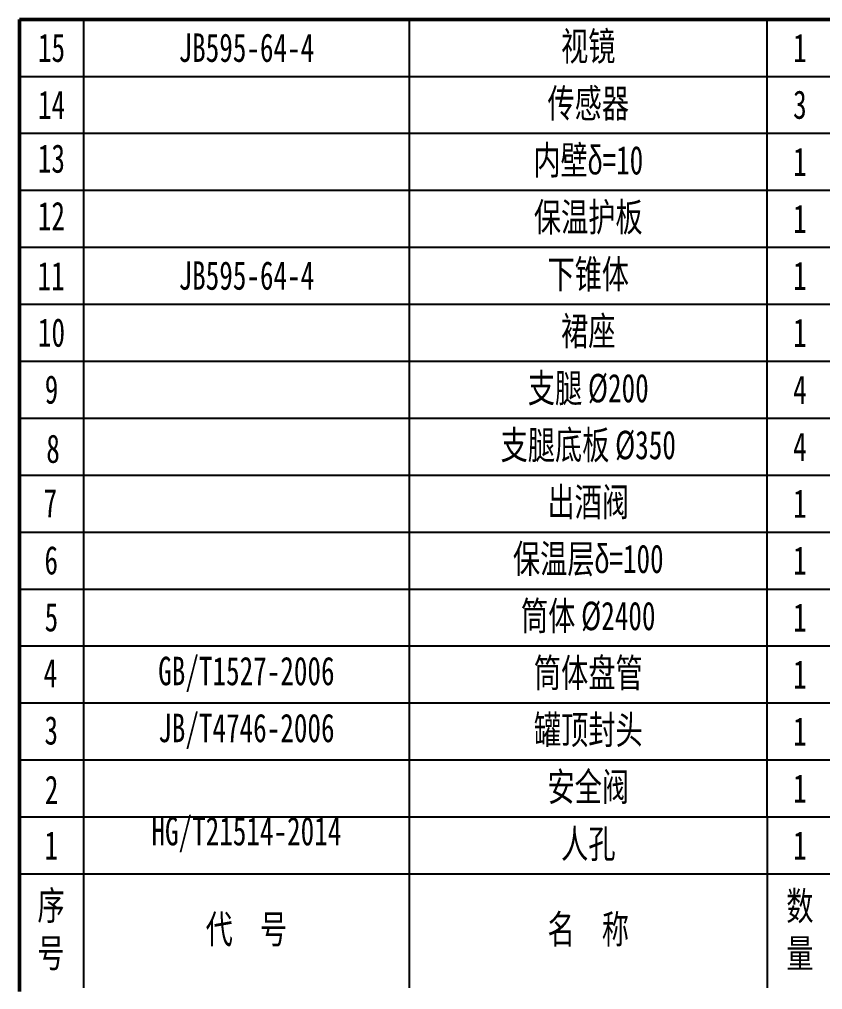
# Model space of a CAD drawing. Header units: millimetres. Extents: x 12088 to 13969, y -4291 to -3102.
# Drawn here: x 12728.8 to 12827.4, y -4215.1 to -4095.9 of the extents above; entities that cross this region are included whole.
import ezdxf

# ---------------------------------------------------------------- set-up
doc = ezdxf.new("R2010")
doc.units = ezdxf.units.MM
doc.layers.add('0.6粗实线', color=7, linetype='Continuous', lineweight=60)
doc.layers.add('粗实线', color=7, linetype='Continuous', lineweight=50)
doc.layers.add('细实线', color=7, linetype='Continuous')
doc.styles.add('仿宋', font='simfang.ttf', dxfattribs={"width": 0.7, "height": 3.5})

msp = doc.modelspace()

# ---------------------------------------------------------------- linework, layer by layer
at = {"layer": '粗实线'}
for q in [(12728.758, -4215.369), (12908.642, -4095.911)]:
    msp.add_line((12728.758, -4095.911), q, dxfattribs=at)
at = {"layer": '细实线'}
for p, q in [((12728.758, -4095.911), (12908.642, -4095.911)), ((12728.758, -4095.911), (12908.642, -4095.911)), ((12728.758, -4095.911), (12908.642, -4095.911)), ((12728.758, -4095.911), (12908.642, -4095.911)), ((12728.758, -4095.911), (12908.642, -4095.911)), ((12728.758, -4095.911), (12908.642, -4095.911)), ((12728.758, -4095.911), (12908.642, -4095.911)), ((12728.758, -4095.911), (12908.642, -4095.911)), ((12728.758, -4095.911), (12908.642, -4095.911)), ((12728.758, -4095.911), (12908.642, -4095.911)), ((12728.758, -4095.911), (12908.642, -4095.911)), ((12728.758, -4095.911), (12908.642, -4095.911)), ((12736.642, -4095.911), (12736.642, -4214.911)), ((12776.642, -4095.911), (12776.642, -4214.911)), ((12820.642, -4193.911), (12820.642, -4095.911)), ((12820.642, -4193.911), (12820.642, -4095.911)), ((12820.642, -4193.911), (12820.642, -4095.911)), ((12820.642, -4193.911), (12820.642, -4095.911)), ((12820.642, -4193.911), (12820.642, -4095.911)), ((12820.642, -4193.911), (12820.642, -4095.911)), ((12820.642, -4193.911), (12820.642, -4095.911)), ((12820.642, -4193.911), (12820.642, -4095.911)), ((12820.642, -4193.911), (12820.642, -4095.911)), ((12820.642, -4193.911), (12820.642, -4095.911)), ((12820.642, -4193.911), (12820.642, -4095.911)), ((12820.642, -4193.911), (12820.642, -4095.911)), ((12820.642, -4193.911), (12820.642, -4095.911)), ((12728.758, -4102.911), (12908.642, -4102.911)), ((12728.758, -4102.911), (12908.642, -4102.911)), ((12728.758, -4102.911), (12908.642, -4102.911)), ((12728.758, -4102.911), (12908.642, -4102.911)), ((12728.758, -4102.911), (12908.642, -4102.911)), ((12728.758, -4102.911), (12908.642, -4102.911)), ((12728.758, -4102.911), (12908.642, -4102.911)), ((12728.758, -4102.911), (12908.642, -4102.911)), ((12728.758, -4102.911), (12908.642, -4102.911)), ((12728.758, -4102.911), (12908.642, -4102.911)), ((12728.758, -4102.911), (12908.642, -4102.911)), ((12728.758, -4102.911), (12908.642, -4102.911)), ((12728.758, -4102.911), (12908.642, -4102.911)), ((12728.758, -4109.911), (12908.642, -4109.911)), ((12728.758, -4109.911), (12908.642, -4109.911)), ((12728.758, -4109.911), (12908.642, -4109.911)), ((12728.758, -4109.911), (12908.642, -4109.911)), ((12728.758, -4109.911), (12908.642, -4109.911)), ((12728.758, -4109.911), (12908.642, -4109.911)), ((12728.758, -4109.911), (12908.642, -4109.911)), ((12728.758, -4109.911), (12908.642, -4109.911)), ((12728.758, -4109.911), (12908.642, -4109.911)), ((12728.758, -4109.911), (12908.642, -4109.911)), ((12728.758, -4109.911), (12908.642, -4109.911)), ((12728.758, -4109.911), (12908.642, -4109.911)), ((12728.758, -4109.911), (12908.642, -4109.911)), ((12728.758, -4116.911), (12908.642, -4116.911)), ((12728.758, -4116.911), (12908.642, -4116.911)), ((12728.758, -4116.911), (12908.642, -4116.911)), ((12728.758, -4116.911), (12908.642, -4116.911)), ((12728.758, -4116.911), (12908.642, -4116.911)), ((12728.758, -4116.911), (12908.642, -4116.911)), ((12728.758, -4116.911), (12908.642, -4116.911)), ((12728.758, -4116.911), (12908.642, -4116.911)), ((12728.758, -4116.911), (12908.642, -4116.911)), ((12728.758, -4116.911), (12908.642, -4116.911)), ((12728.758, -4116.911), (12908.642, -4116.911)), ((12728.758, -4116.911), (12908.642, -4116.911)), ((12728.758, -4116.911), (12908.642, -4116.911)), ((12728.758, -4116.911), (12736.642, -4116.911)), ((12728.758, -4116.911), (12736.642, -4116.911)), ((12728.758, -4116.911), (12736.642, -4116.911)), ((12728.758, -4116.911), (12736.642, -4116.911)), ((12728.758, -4116.911), (12736.642, -4116.911)), ((12728.758, -4116.911), (12736.642, -4116.911)), ((12728.758, -4116.911), (12736.642, -4116.911)), ((12728.758, -4116.911), (12736.642, -4116.911)), ((12728.758, -4116.911), (12736.642, -4116.911)), ((12728.758, -4116.911), (12736.642, -4116.911)), ((12728.758, -4116.911), (12736.642, -4116.911)), ((12728.758, -4116.911), (12736.642, -4116.911)), ((12728.758, -4116.911), (12736.642, -4116.911)), ((12736.642, -4116.911), (12776.642, -4116.911)), ((12736.642, -4116.911), (12776.642, -4116.911)), ((12736.642, -4116.911), (12776.642, -4116.911)), ((12736.642, -4116.911), (12776.642, -4116.911)), ((12736.642, -4116.911), (12776.642, -4116.911)), ((12736.642, -4116.911), (12776.642, -4116.911)), ((12736.642, -4116.911), (12776.642, -4116.911)), ((12736.642, -4116.911), (12776.642, -4116.911)), ((12736.642, -4116.911), (12776.642, -4116.911)), ((12736.642, -4116.911), (12776.642, -4116.911)), ((12736.642, -4116.911), (12776.642, -4116.911)), ((12736.642, -4116.911), (12776.642, -4116.911)), ((12736.642, -4116.911), (12776.642, -4116.911)), ((12776.642, -4116.911), (12820.642, -4116.911)), ((12776.642, -4116.911), (12820.642, -4116.911)), ((12776.642, -4116.911), (12820.642, -4116.911)), ((12776.642, -4116.911), (12820.642, -4116.911)), ((12776.642, -4116.911), (12820.642, -4116.911)), ((12776.642, -4116.911), (12820.642, -4116.911)), ((12776.642, -4116.911), (12820.642, -4116.911)), ((12776.642, -4116.911), (12820.642, -4116.911)), ((12776.642, -4116.911), (12820.642, -4116.911)), ((12776.642, -4116.911), (12820.642, -4116.911)), ((12776.642, -4116.911), (12820.642, -4116.911)), ((12776.642, -4116.911), (12820.642, -4116.911)), ((12776.642, -4116.911), (12820.642, -4116.911)), ((12728.758, -4123.911), (12908.642, -4123.911)), ((12728.758, -4123.911), (12908.642, -4123.911)), ((12728.758, -4123.911), (12908.642, -4123.911)), ((12728.758, -4123.911), (12908.642, -4123.911)), ((12728.758, -4123.911), (12908.642, -4123.911)), ((12728.758, -4123.911), (12908.642, -4123.911)), ((12728.758, -4123.911), (12908.642, -4123.911)), ((12728.758, -4123.911), (12908.642, -4123.911)), ((12728.758, -4123.911), (12908.642, -4123.911)), ((12728.758, -4123.911), (12908.642, -4123.911)), ((12728.758, -4123.911), (12908.642, -4123.911)), ((12728.758, -4123.911), (12908.642, -4123.911)), ((12728.758, -4123.911), (12908.642, -4123.911)), ((12728.758, -4123.911), (12736.642, -4123.911)), ((12728.758, -4123.911), (12736.642, -4123.911)), ((12728.758, -4123.911), (12736.642, -4123.911)), ((12728.758, -4123.911), (12736.642, -4123.911)), ((12728.758, -4123.911), (12736.642, -4123.911)), ((12728.758, -4123.911), (12736.642, -4123.911)), ((12728.758, -4123.911), (12736.642, -4123.911)), ((12728.758, -4123.911), (12736.642, -4123.911)), ((12728.758, -4123.911), (12736.642, -4123.911)), ((12728.758, -4123.911), (12736.642, -4123.911)), ((12728.758, -4123.911), (12736.642, -4123.911)), ((12728.758, -4123.911), (12736.642, -4123.911)), ((12728.758, -4123.911), (12736.642, -4123.911)), ((12736.642, -4123.911), (12776.642, -4123.911)), ((12736.642, -4123.911), (12776.642, -4123.911)), ((12736.642, -4123.911), (12776.642, -4123.911)), ((12736.642, -4123.911), (12776.642, -4123.911)), ((12736.642, -4123.911), (12776.642, -4123.911)), ((12736.642, -4123.911), (12776.642, -4123.911)), ((12736.642, -4123.911), (12776.642, -4123.911)), ((12736.642, -4123.911), (12776.642, -4123.911)), ((12736.642, -4123.911), (12776.642, -4123.911)), ((12736.642, -4123.911), (12776.642, -4123.911)), ((12736.642, -4123.911), (12776.642, -4123.911)), ((12736.642, -4123.911), (12776.642, -4123.911)), ((12736.642, -4123.911), (12776.642, -4123.911)), ((12776.642, -4123.911), (12820.642, -4123.911)), ((12776.642, -4123.911), (12820.642, -4123.911)), ((12776.642, -4123.911), (12820.642, -4123.911)), ((12776.642, -4123.911), (12820.642, -4123.911)), ((12776.642, -4123.911), (12820.642, -4123.911)), ((12776.642, -4123.911), (12820.642, -4123.911)), ((12776.642, -4123.911), (12820.642, -4123.911)), ((12776.642, -4123.911), (12820.642, -4123.911)), ((12776.642, -4123.911), (12820.642, -4123.911)), ((12776.642, -4123.911), (12820.642, -4123.911)), ((12776.642, -4123.911), (12820.642, -4123.911)), ((12776.642, -4123.911), (12820.642, -4123.911)), ((12776.642, -4123.911), (12820.642, -4123.911)), ((12728.758, -4130.911), (12908.642, -4130.911)), ((12728.758, -4130.911), (12908.642, -4130.911)), ((12728.758, -4130.911), (12908.642, -4130.911)), ((12728.758, -4130.911), (12908.642, -4130.911)), ((12728.758, -4130.911), (12908.642, -4130.911)), ((12728.758, -4130.911), (12908.642, -4130.911)), ((12728.758, -4130.911), (12908.642, -4130.911)), ((12728.758, -4130.911), (12908.642, -4130.911)), ((12728.758, -4130.911), (12908.642, -4130.911)), ((12728.758, -4130.911), (12908.642, -4130.911)), ((12728.758, -4130.911), (12908.642, -4130.911)), ((12728.758, -4130.911), (12908.642, -4130.911)), ((12728.758, -4130.911), (12908.642, -4130.911)), ((12728.758, -4130.911), (12736.642, -4130.911)), ((12728.758, -4130.911), (12736.642, -4130.911)), ((12728.758, -4130.911), (12736.642, -4130.911)), ((12728.758, -4130.911), (12736.642, -4130.911)), ((12728.758, -4130.911), (12736.642, -4130.911)), ((12728.758, -4130.911), (12736.642, -4130.911)), ((12728.758, -4130.911), (12736.642, -4130.911)), ((12728.758, -4130.911), (12736.642, -4130.911)), ((12728.758, -4130.911), (12736.642, -4130.911)), ((12728.758, -4130.911), (12736.642, -4130.911)), ((12728.758, -4130.911), (12736.642, -4130.911)), ((12728.758, -4130.911), (12736.642, -4130.911)), ((12728.758, -4130.911), (12736.642, -4130.911)), ((12736.642, -4130.911), (12776.642, -4130.911)), ((12736.642, -4130.911), (12776.642, -4130.911)), ((12736.642, -4130.911), (12776.642, -4130.911)), ((12736.642, -4130.911), (12776.642, -4130.911)), ((12736.642, -4130.911), (12776.642, -4130.911)), ((12736.642, -4130.911), (12776.642, -4130.911)), ((12736.642, -4130.911), (12776.642, -4130.911)), ((12736.642, -4130.911), (12776.642, -4130.911)), ((12736.642, -4130.911), (12776.642, -4130.911)), ((12736.642, -4130.911), (12776.642, -4130.911)), ((12736.642, -4130.911), (12776.642, -4130.911)), ((12736.642, -4130.911), (12776.642, -4130.911)), ((12736.642, -4130.911), (12776.642, -4130.911)), ((12776.642, -4130.911), (12820.642, -4130.911)), ((12776.642, -4130.911), (12820.642, -4130.911)), ((12776.642, -4130.911), (12820.642, -4130.911)), ((12776.642, -4130.911), (12820.642, -4130.911)), ((12776.642, -4130.911), (12820.642, -4130.911)), ((12776.642, -4130.911), (12820.642, -4130.911)), ((12776.642, -4130.911), (12820.642, -4130.911)), ((12776.642, -4130.911), (12820.642, -4130.911)), ((12776.642, -4130.911), (12820.642, -4130.911)), ((12776.642, -4130.911), (12820.642, -4130.911)), ((12776.642, -4130.911), (12820.642, -4130.911)), ((12776.642, -4130.911), (12820.642, -4130.911)), ((12776.642, -4130.911), (12820.642, -4130.911)), ((12728.758, -4137.911), (12908.642, -4137.911)), ((12728.758, -4137.911), (12908.642, -4137.911)), ((12728.758, -4137.911), (12908.642, -4137.911)), ((12728.758, -4137.911), (12908.642, -4137.911)), ((12728.758, -4137.911), (12908.642, -4137.911)), ((12728.758, -4137.911), (12908.642, -4137.911)), ((12728.758, -4137.911), (12908.642, -4137.911)), ((12728.758, -4137.911), (12908.642, -4137.911)), ((12728.758, -4137.911), (12908.642, -4137.911)), ((12728.758, -4137.911), (12908.642, -4137.911)), ((12728.758, -4137.911), (12908.642, -4137.911)), ((12728.758, -4137.911), (12908.642, -4137.911)), ((12728.758, -4137.911), (12908.642, -4137.911)), ((12728.758, -4137.911), (12736.642, -4137.911)), ((12728.758, -4137.911), (12736.642, -4137.911)), ((12728.758, -4137.911), (12736.642, -4137.911)), ((12728.758, -4137.911), (12736.642, -4137.911)), ((12728.758, -4137.911), (12736.642, -4137.911)), ((12728.758, -4137.911), (12736.642, -4137.911)), ((12728.758, -4137.911), (12736.642, -4137.911)), ((12728.758, -4137.911), (12736.642, -4137.911)), ((12728.758, -4137.911), (12736.642, -4137.911)), ((12728.758, -4137.911), (12736.642, -4137.911)), ((12728.758, -4137.911), (12736.642, -4137.911)), ((12728.758, -4137.911), (12736.642, -4137.911)), ((12728.758, -4137.911), (12736.642, -4137.911)), ((12736.642, -4137.911), (12776.642, -4137.911)), ((12736.642, -4137.911), (12776.642, -4137.911)), ((12736.642, -4137.911), (12776.642, -4137.911)), ((12736.642, -4137.911), (12776.642, -4137.911)), ((12736.642, -4137.911), (12776.642, -4137.911)), ((12736.642, -4137.911), (12776.642, -4137.911)), ((12736.642, -4137.911), (12776.642, -4137.911)), ((12736.642, -4137.911), (12776.642, -4137.911)), ((12736.642, -4137.911), (12776.642, -4137.911)), ((12736.642, -4137.911), (12776.642, -4137.911)), ((12736.642, -4137.911), (12776.642, -4137.911)), ((12736.642, -4137.911), (12776.642, -4137.911)), ((12736.642, -4137.911), (12776.642, -4137.911)), ((12776.642, -4137.911), (12820.642, -4137.911)), ((12776.642, -4137.911), (12820.642, -4137.911)), ((12776.642, -4137.911), (12820.642, -4137.911)), ((12776.642, -4137.911), (12820.642, -4137.911)), ((12776.642, -4137.911), (12820.642, -4137.911)), ((12776.642, -4137.911), (12820.642, -4137.911)), ((12776.642, -4137.911), (12820.642, -4137.911)), ((12776.642, -4137.911), (12820.642, -4137.911)), ((12776.642, -4137.911), (12820.642, -4137.911)), ((12776.642, -4137.911), (12820.642, -4137.911)), ((12776.642, -4137.911), (12820.642, -4137.911)), ((12776.642, -4137.911), (12820.642, -4137.911)), ((12776.642, -4137.911), (12820.642, -4137.911)), ((12728.758, -4144.911), (12908.642, -4144.911)), ((12728.758, -4144.911), (12908.642, -4144.911)), ((12728.758, -4144.911), (12908.642, -4144.911)), ((12728.758, -4144.911), (12908.642, -4144.911)), ((12728.758, -4144.911), (12908.642, -4144.911)), ((12728.758, -4144.911), (12908.642, -4144.911)), ((12728.758, -4144.911), (12908.642, -4144.911)), ((12728.758, -4144.911), (12908.642, -4144.911)), ((12728.758, -4144.911), (12908.642, -4144.911)), ((12728.758, -4144.911), (12908.642, -4144.911)), ((12728.758, -4144.911), (12908.642, -4144.911)), ((12728.758, -4144.911), (12908.642, -4144.911)), ((12728.758, -4144.911), (12908.642, -4144.911)), ((12728.758, -4144.911), (12736.642, -4144.911)), ((12728.758, -4144.911), (12736.642, -4144.911)), ((12728.758, -4144.911), (12736.642, -4144.911)), ((12728.758, -4144.911), (12736.642, -4144.911)), ((12728.758, -4144.911), (12736.642, -4144.911)), ((12728.758, -4144.911), (12736.642, -4144.911)), ((12728.758, -4144.911), (12736.642, -4144.911)), ((12728.758, -4144.911), (12736.642, -4144.911)), ((12728.758, -4144.911), (12736.642, -4144.911)), ((12728.758, -4144.911), (12736.642, -4144.911)), ((12728.758, -4144.911), (12736.642, -4144.911)), ((12728.758, -4144.911), (12736.642, -4144.911)), ((12728.758, -4144.911), (12736.642, -4144.911)), ((12736.642, -4144.911), (12776.642, -4144.911)), ((12736.642, -4144.911), (12776.642, -4144.911)), ((12736.642, -4144.911), (12776.642, -4144.911)), ((12736.642, -4144.911), (12776.642, -4144.911)), ((12736.642, -4144.911), (12776.642, -4144.911)), ((12736.642, -4144.911), (12776.642, -4144.911)), ((12736.642, -4144.911), (12776.642, -4144.911)), ((12736.642, -4144.911), (12776.642, -4144.911)), ((12736.642, -4144.911), (12776.642, -4144.911)), ((12736.642, -4144.911), (12776.642, -4144.911)), ((12736.642, -4144.911), (12776.642, -4144.911)), ((12736.642, -4144.911), (12776.642, -4144.911)), ((12736.642, -4144.911), (12776.642, -4144.911)), ((12776.642, -4144.911), (12820.642, -4144.911)), ((12776.642, -4144.911), (12820.642, -4144.911)), ((12776.642, -4144.911), (12820.642, -4144.911)), ((12776.642, -4144.911), (12820.642, -4144.911)), ((12776.642, -4144.911), (12820.642, -4144.911)), ((12776.642, -4144.911), (12820.642, -4144.911)), ((12776.642, -4144.911), (12820.642, -4144.911)), ((12776.642, -4144.911), (12820.642, -4144.911)), ((12776.642, -4144.911), (12820.642, -4144.911)), ((12776.642, -4144.911), (12820.642, -4144.911)), ((12776.642, -4144.911), (12820.642, -4144.911)), ((12776.642, -4144.911), (12820.642, -4144.911)), ((12776.642, -4144.911), (12820.642, -4144.911)), ((12728.758, -4151.911), (12908.642, -4151.911)), ((12728.758, -4151.911), (12908.642, -4151.911)), ((12728.758, -4151.911), (12908.642, -4151.911)), ((12728.758, -4151.911), (12908.642, -4151.911)), ((12728.758, -4151.911), (12908.642, -4151.911)), ((12728.758, -4151.911), (12908.642, -4151.911)), ((12728.758, -4151.911), (12908.642, -4151.911)), ((12728.758, -4151.911), (12908.642, -4151.911)), ((12728.758, -4151.911), (12908.642, -4151.911)), ((12728.758, -4151.911), (12908.642, -4151.911)), ((12728.758, -4151.911), (12908.642, -4151.911)), ((12728.758, -4151.911), (12908.642, -4151.911)), ((12728.758, -4151.911), (12908.642, -4151.911)), ((12728.758, -4151.911), (12736.642, -4151.911)), ((12728.758, -4151.911), (12736.642, -4151.911)), ((12728.758, -4151.911), (12736.642, -4151.911)), ((12728.758, -4151.911), (12736.642, -4151.911)), ((12728.758, -4151.911), (12736.642, -4151.911)), ((12728.758, -4151.911), (12736.642, -4151.911)), ((12728.758, -4151.911), (12736.642, -4151.911)), ((12728.758, -4151.911), (12736.642, -4151.911)), ((12728.758, -4151.911), (12736.642, -4151.911)), ((12728.758, -4151.911), (12736.642, -4151.911)), ((12728.758, -4151.911), (12736.642, -4151.911)), ((12728.758, -4151.911), (12736.642, -4151.911)), ((12728.758, -4151.911), (12736.642, -4151.911)), ((12736.642, -4151.911), (12776.642, -4151.911)), ((12736.642, -4151.911), (12776.642, -4151.911)), ((12736.642, -4151.911), (12776.642, -4151.911)), ((12736.642, -4151.911), (12776.642, -4151.911)), ((12736.642, -4151.911), (12776.642, -4151.911)), ((12736.642, -4151.911), (12776.642, -4151.911)), ((12736.642, -4151.911), (12776.642, -4151.911)), ((12736.642, -4151.911), (12776.642, -4151.911)), ((12736.642, -4151.911), (12776.642, -4151.911)), ((12736.642, -4151.911), (12776.642, -4151.911)), ((12736.642, -4151.911), (12776.642, -4151.911)), ((12736.642, -4151.911), (12776.642, -4151.911)), ((12736.642, -4151.911), (12776.642, -4151.911)), ((12776.642, -4151.911), (12820.642, -4151.911)), ((12776.642, -4151.911), (12820.642, -4151.911)), ((12776.642, -4151.911), (12820.642, -4151.911)), ((12776.642, -4151.911), (12820.642, -4151.911)), ((12776.642, -4151.911), (12820.642, -4151.911)), ((12776.642, -4151.911), (12820.642, -4151.911)), ((12776.642, -4151.911), (12820.642, -4151.911)), ((12776.642, -4151.911), (12820.642, -4151.911)), ((12776.642, -4151.911), (12820.642, -4151.911)), ((12776.642, -4151.911), (12820.642, -4151.911)), ((12776.642, -4151.911), (12820.642, -4151.911)), ((12776.642, -4151.911), (12820.642, -4151.911)), ((12776.642, -4151.911), (12820.642, -4151.911)), ((12728.758, -4158.911), (12908.642, -4158.911)), ((12728.758, -4158.911), (12908.642, -4158.911)), ((12728.758, -4158.911), (12908.642, -4158.911)), ((12728.758, -4158.911), (12908.642, -4158.911)), ((12728.758, -4158.911), (12908.642, -4158.911)), ((12728.758, -4158.911), (12908.642, -4158.911)), ((12728.758, -4158.911), (12908.642, -4158.911)), ((12728.758, -4158.911), (12908.642, -4158.911)), ((12728.758, -4158.911), (12908.642, -4158.911)), ((12728.758, -4158.911), (12908.642, -4158.911)), ((12728.758, -4158.911), (12908.642, -4158.911)), ((12728.758, -4158.911), (12908.642, -4158.911)), ((12728.758, -4158.911), (12908.642, -4158.911)), ((12728.758, -4158.911), (12736.642, -4158.911)), ((12728.758, -4158.911), (12736.642, -4158.911)), ((12728.758, -4158.911), (12736.642, -4158.911)), ((12728.758, -4158.911), (12736.642, -4158.911)), ((12728.758, -4158.911), (12736.642, -4158.911)), ((12728.758, -4158.911), (12736.642, -4158.911)), ((12728.758, -4158.911), (12736.642, -4158.911)), ((12728.758, -4158.911), (12736.642, -4158.911)), ((12728.758, -4158.911), (12736.642, -4158.911)), ((12728.758, -4158.911), (12736.642, -4158.911)), ((12728.758, -4158.911), (12736.642, -4158.911)), ((12728.758, -4158.911), (12736.642, -4158.911)), ((12728.758, -4158.911), (12736.642, -4158.911)), ((12736.642, -4158.911), (12776.642, -4158.911)), ((12736.642, -4158.911), (12776.642, -4158.911)), ((12736.642, -4158.911), (12776.642, -4158.911)), ((12736.642, -4158.911), (12776.642, -4158.911)), ((12736.642, -4158.911), (12776.642, -4158.911)), ((12736.642, -4158.911), (12776.642, -4158.911)), ((12736.642, -4158.911), (12776.642, -4158.911)), ((12736.642, -4158.911), (12776.642, -4158.911)), ((12736.642, -4158.911), (12776.642, -4158.911)), ((12736.642, -4158.911), (12776.642, -4158.911)), ((12736.642, -4158.911), (12776.642, -4158.911)), ((12736.642, -4158.911), (12776.642, -4158.911)), ((12736.642, -4158.911), (12776.642, -4158.911)), ((12776.642, -4158.911), (12820.642, -4158.911)), ((12776.642, -4158.911), (12820.642, -4158.911)), ((12776.642, -4158.911), (12820.642, -4158.911)), ((12776.642, -4158.911), (12820.642, -4158.911)), ((12776.642, -4158.911), (12820.642, -4158.911)), ((12776.642, -4158.911), (12820.642, -4158.911)), ((12776.642, -4158.911), (12820.642, -4158.911)), ((12776.642, -4158.911), (12820.642, -4158.911)), ((12776.642, -4158.911), (12820.642, -4158.911)), ((12776.642, -4158.911), (12820.642, -4158.911)), ((12776.642, -4158.911), (12820.642, -4158.911)), ((12776.642, -4158.911), (12820.642, -4158.911)), ((12776.642, -4158.911), (12820.642, -4158.911)), ((12728.758, -4165.911), (12908.642, -4165.911)), ((12728.758, -4165.911), (12908.642, -4165.911)), ((12728.758, -4165.911), (12908.642, -4165.911)), ((12728.758, -4165.911), (12908.642, -4165.911)), ((12728.758, -4165.911), (12908.642, -4165.911)), ((12728.758, -4165.911), (12908.642, -4165.911)), ((12728.758, -4165.911), (12908.642, -4165.911)), ((12728.758, -4165.911), (12908.642, -4165.911)), ((12728.758, -4165.911), (12908.642, -4165.911)), ((12728.758, -4165.911), (12908.642, -4165.911)), ((12728.758, -4165.911), (12908.642, -4165.911)), ((12728.758, -4165.911), (12908.642, -4165.911)), ((12728.758, -4165.911), (12908.642, -4165.911)), ((12728.758, -4165.911), (12736.642, -4165.911)), ((12728.758, -4165.911), (12736.642, -4165.911)), ((12728.758, -4165.911), (12736.642, -4165.911)), ((12728.758, -4165.911), (12736.642, -4165.911)), ((12728.758, -4165.911), (12736.642, -4165.911)), ((12728.758, -4165.911), (12736.642, -4165.911)), ((12728.758, -4165.911), (12736.642, -4165.911)), ((12728.758, -4165.911), (12736.642, -4165.911)), ((12728.758, -4165.911), (12736.642, -4165.911)), ((12728.758, -4165.911), (12736.642, -4165.911)), ((12728.758, -4165.911), (12736.642, -4165.911)), ((12728.758, -4165.911), (12736.642, -4165.911)), ((12728.758, -4165.911), (12736.642, -4165.911)), ((12736.642, -4165.911), (12776.642, -4165.911)), ((12736.642, -4165.911), (12776.642, -4165.911)), ((12736.642, -4165.911), (12776.642, -4165.911)), ((12736.642, -4165.911), (12776.642, -4165.911)), ((12736.642, -4165.911), (12776.642, -4165.911)), ((12736.642, -4165.911), (12776.642, -4165.911)), ((12736.642, -4165.911), (12776.642, -4165.911)), ((12736.642, -4165.911), (12776.642, -4165.911)), ((12736.642, -4165.911), (12776.642, -4165.911)), ((12736.642, -4165.911), (12776.642, -4165.911)), ((12736.642, -4165.911), (12776.642, -4165.911)), ((12736.642, -4165.911), (12776.642, -4165.911)), ((12736.642, -4165.911), (12776.642, -4165.911)), ((12776.642, -4165.911), (12820.642, -4165.911)), ((12776.642, -4165.911), (12820.642, -4165.911)), ((12776.642, -4165.911), (12820.642, -4165.911)), ((12776.642, -4165.911), (12820.642, -4165.911)), ((12776.642, -4165.911), (12820.642, -4165.911)), ((12776.642, -4165.911), (12820.642, -4165.911)), ((12776.642, -4165.911), (12820.642, -4165.911)), ((12776.642, -4165.911), (12820.642, -4165.911)), ((12776.642, -4165.911), (12820.642, -4165.911)), ((12776.642, -4165.911), (12820.642, -4165.911)), ((12776.642, -4165.911), (12820.642, -4165.911)), ((12776.642, -4165.911), (12820.642, -4165.911)), ((12776.642, -4165.911), (12820.642, -4165.911)), ((12728.758, -4172.911), (12908.642, -4172.911)), ((12728.758, -4172.911), (12908.642, -4172.911)), ((12728.758, -4172.911), (12908.642, -4172.911)), ((12728.758, -4172.911), (12908.642, -4172.911)), ((12728.758, -4172.911), (12908.642, -4172.911)), ((12728.758, -4172.911), (12908.642, -4172.911)), ((12728.758, -4172.911), (12908.642, -4172.911)), ((12728.758, -4172.911), (12908.642, -4172.911)), ((12728.758, -4172.911), (12908.642, -4172.911)), ((12728.758, -4172.911), (12908.642, -4172.911)), ((12728.758, -4172.911), (12908.642, -4172.911)), ((12728.758, -4172.911), (12908.642, -4172.911)), ((12728.758, -4172.911), (12908.642, -4172.911)), ((12728.758, -4172.911), (12736.642, -4172.911)), ((12728.758, -4172.911), (12736.642, -4172.911)), ((12728.758, -4172.911), (12736.642, -4172.911)), ((12728.758, -4172.911), (12736.642, -4172.911)), ((12728.758, -4172.911), (12736.642, -4172.911)), ((12728.758, -4172.911), (12736.642, -4172.911)), ((12728.758, -4172.911), (12736.642, -4172.911)), ((12728.758, -4172.911), (12736.642, -4172.911)), ((12728.758, -4172.911), (12736.642, -4172.911)), ((12728.758, -4172.911), (12736.642, -4172.911)), ((12728.758, -4172.911), (12736.642, -4172.911)), ((12728.758, -4172.911), (12736.642, -4172.911)), ((12728.758, -4172.911), (12736.642, -4172.911)), ((12736.642, -4172.911), (12776.642, -4172.911)), ((12736.642, -4172.911), (12776.642, -4172.911)), ((12736.642, -4172.911), (12776.642, -4172.911)), ((12736.642, -4172.911), (12776.642, -4172.911)), ((12736.642, -4172.911), (12776.642, -4172.911)), ((12736.642, -4172.911), (12776.642, -4172.911)), ((12736.642, -4172.911), (12776.642, -4172.911)), ((12736.642, -4172.911), (12776.642, -4172.911)), ((12736.642, -4172.911), (12776.642, -4172.911)), ((12736.642, -4172.911), (12776.642, -4172.911)), ((12736.642, -4172.911), (12776.642, -4172.911)), ((12736.642, -4172.911), (12776.642, -4172.911)), ((12736.642, -4172.911), (12776.642, -4172.911)), ((12776.642, -4172.911), (12820.642, -4172.911)), ((12776.642, -4172.911), (12820.642, -4172.911)), ((12776.642, -4172.911), (12820.642, -4172.911)), ((12776.642, -4172.911), (12820.642, -4172.911)), ((12776.642, -4172.911), (12820.642, -4172.911)), ((12776.642, -4172.911), (12820.642, -4172.911)), ((12776.642, -4172.911), (12820.642, -4172.911)), ((12776.642, -4172.911), (12820.642, -4172.911)), ((12776.642, -4172.911), (12820.642, -4172.911)), ((12776.642, -4172.911), (12820.642, -4172.911)), ((12776.642, -4172.911), (12820.642, -4172.911)), ((12776.642, -4172.911), (12820.642, -4172.911)), ((12776.642, -4172.911), (12820.642, -4172.911)), ((12728.758, -4179.911), (12908.642, -4179.911)), ((12728.758, -4179.911), (12908.642, -4179.911)), ((12728.758, -4179.911), (12908.642, -4179.911)), ((12728.758, -4179.911), (12908.642, -4179.911)), ((12728.758, -4179.911), (12908.642, -4179.911)), ((12728.758, -4179.911), (12908.642, -4179.911)), ((12728.758, -4179.911), (12908.642, -4179.911)), ((12728.758, -4179.911), (12908.642, -4179.911)), ((12728.758, -4179.911), (12908.642, -4179.911)), ((12728.758, -4179.911), (12908.642, -4179.911)), ((12728.758, -4179.911), (12908.642, -4179.911)), ((12728.758, -4179.911), (12908.642, -4179.911)), ((12728.758, -4179.911), (12908.642, -4179.911)), ((12728.758, -4179.911), (12736.642, -4179.911)), ((12728.758, -4179.911), (12736.642, -4179.911)), ((12728.758, -4179.911), (12736.642, -4179.911)), ((12728.758, -4179.911), (12736.642, -4179.911)), ((12728.758, -4179.911), (12736.642, -4179.911)), ((12728.758, -4179.911), (12736.642, -4179.911)), ((12728.758, -4179.911), (12736.642, -4179.911)), ((12728.758, -4179.911), (12736.642, -4179.911)), ((12728.758, -4179.911), (12736.642, -4179.911)), ((12728.758, -4179.911), (12736.642, -4179.911)), ((12728.758, -4179.911), (12736.642, -4179.911)), ((12728.758, -4179.911), (12736.642, -4179.911)), ((12728.758, -4179.911), (12736.642, -4179.911)), ((12736.642, -4179.911), (12776.642, -4179.911)), ((12736.642, -4179.911), (12776.642, -4179.911)), ((12736.642, -4179.911), (12776.642, -4179.911)), ((12736.642, -4179.911), (12776.642, -4179.911)), ((12736.642, -4179.911), (12776.642, -4179.911)), ((12736.642, -4179.911), (12776.642, -4179.911)), ((12736.642, -4179.911), (12776.642, -4179.911)), ((12736.642, -4179.911), (12776.642, -4179.911)), ((12736.642, -4179.911), (12776.642, -4179.911)), ((12736.642, -4179.911), (12776.642, -4179.911)), ((12736.642, -4179.911), (12776.642, -4179.911)), ((12736.642, -4179.911), (12776.642, -4179.911)), ((12736.642, -4179.911), (12776.642, -4179.911)), ((12776.642, -4179.911), (12820.642, -4179.911)), ((12776.642, -4179.911), (12820.642, -4179.911)), ((12776.642, -4179.911), (12820.642, -4179.911)), ((12776.642, -4179.911), (12820.642, -4179.911)), ((12776.642, -4179.911), (12820.642, -4179.911)), ((12776.642, -4179.911), (12820.642, -4179.911)), ((12776.642, -4179.911), (12820.642, -4179.911)), ((12776.642, -4179.911), (12820.642, -4179.911)), ((12776.642, -4179.911), (12820.642, -4179.911)), ((12776.642, -4179.911), (12820.642, -4179.911)), ((12776.642, -4179.911), (12820.642, -4179.911)), ((12776.642, -4179.911), (12820.642, -4179.911)), ((12776.642, -4179.911), (12820.642, -4179.911)), ((12728.758, -4186.911), (12908.642, -4186.911)), ((12728.758, -4186.911), (12908.642, -4186.911)), ((12728.758, -4186.911), (12908.642, -4186.911)), ((12728.758, -4186.911), (12908.642, -4186.911)), ((12728.758, -4186.911), (12908.642, -4186.911)), ((12728.758, -4186.911), (12908.642, -4186.911)), ((12728.758, -4186.911), (12908.642, -4186.911)), ((12728.758, -4186.911), (12908.642, -4186.911)), ((12728.758, -4186.911), (12908.642, -4186.911)), ((12728.758, -4186.911), (12908.642, -4186.911)), ((12728.758, -4186.911), (12908.642, -4186.911)), ((12728.758, -4186.911), (12908.642, -4186.911)), ((12728.758, -4186.911), (12908.642, -4186.911)), ((12728.758, -4186.911), (12736.642, -4186.911)), ((12728.758, -4186.911), (12736.642, -4186.911)), ((12728.758, -4186.911), (12736.642, -4186.911)), ((12728.758, -4186.911), (12736.642, -4186.911)), ((12728.758, -4186.911), (12736.642, -4186.911)), ((12728.758, -4186.911), (12736.642, -4186.911)), ((12728.758, -4186.911), (12736.642, -4186.911)), ((12728.758, -4186.911), (12736.642, -4186.911)), ((12728.758, -4186.911), (12736.642, -4186.911)), ((12728.758, -4186.911), (12736.642, -4186.911)), ((12728.758, -4186.911), (12736.642, -4186.911)), ((12728.758, -4186.911), (12736.642, -4186.911)), ((12728.758, -4186.911), (12736.642, -4186.911)), ((12736.642, -4186.911), (12776.642, -4186.911)), ((12736.642, -4186.911), (12776.642, -4186.911)), ((12736.642, -4186.911), (12776.642, -4186.911)), ((12736.642, -4186.911), (12776.642, -4186.911)), ((12736.642, -4186.911), (12776.642, -4186.911)), ((12736.642, -4186.911), (12776.642, -4186.911)), ((12736.642, -4186.911), (12776.642, -4186.911)), ((12736.642, -4186.911), (12776.642, -4186.911)), ((12736.642, -4186.911), (12776.642, -4186.911)), ((12736.642, -4186.911), (12776.642, -4186.911)), ((12736.642, -4186.911), (12776.642, -4186.911)), ((12736.642, -4186.911), (12776.642, -4186.911)), ((12736.642, -4186.911), (12776.642, -4186.911)), ((12776.642, -4186.911), (12820.642, -4186.911)), ((12776.642, -4186.911), (12820.642, -4186.911)), ((12776.642, -4186.911), (12820.642, -4186.911)), ((12776.642, -4186.911), (12820.642, -4186.911)), ((12776.642, -4186.911), (12820.642, -4186.911)), ((12776.642, -4186.911), (12820.642, -4186.911)), ((12776.642, -4186.911), (12820.642, -4186.911)), ((12776.642, -4186.911), (12820.642, -4186.911)), ((12776.642, -4186.911), (12820.642, -4186.911)), ((12776.642, -4186.911), (12820.642, -4186.911)), ((12776.642, -4186.911), (12820.642, -4186.911)), ((12776.642, -4186.911), (12820.642, -4186.911)), ((12776.642, -4186.911), (12820.642, -4186.911)), ((12728.758, -4193.911), (12908.642, -4193.911)), ((12728.758, -4193.911), (12908.642, -4193.911)), ((12728.758, -4193.911), (12908.642, -4193.911)), ((12728.758, -4193.911), (12908.642, -4193.911)), ((12728.758, -4193.911), (12908.642, -4193.911)), ((12728.758, -4193.911), (12908.642, -4193.911)), ((12728.758, -4193.911), (12908.642, -4193.911)), ((12728.758, -4193.911), (12908.642, -4193.911)), ((12728.758, -4193.911), (12908.642, -4193.911)), ((12728.758, -4193.911), (12908.642, -4193.911)), ((12728.758, -4193.911), (12908.642, -4193.911)), ((12728.758, -4193.911), (12908.642, -4193.911)), ((12728.758, -4193.911), (12908.642, -4193.911)), ((12728.758, -4193.911), (12736.642, -4193.911)), ((12728.758, -4193.911), (12736.642, -4193.911)), ((12728.758, -4193.911), (12736.642, -4193.911)), ((12728.758, -4193.911), (12736.642, -4193.911)), ((12728.758, -4193.911), (12736.642, -4193.911)), ((12728.758, -4193.911), (12736.642, -4193.911)), ((12728.758, -4193.911), (12736.642, -4193.911)), ((12728.758, -4193.911), (12736.642, -4193.911)), ((12728.758, -4193.911), (12736.642, -4193.911)), ((12728.758, -4193.911), (12736.642, -4193.911)), ((12728.758, -4193.911), (12736.642, -4193.911)), ((12728.758, -4193.911), (12736.642, -4193.911)), ((12728.758, -4193.911), (12736.642, -4193.911)), ((12736.642, -4193.911), (12776.642, -4193.911)), ((12736.642, -4193.911), (12776.642, -4193.911)), ((12736.642, -4193.911), (12776.642, -4193.911)), ((12736.642, -4193.911), (12776.642, -4193.911)), ((12736.642, -4193.911), (12776.642, -4193.911)), ((12736.642, -4193.911), (12776.642, -4193.911)), ((12736.642, -4193.911), (12776.642, -4193.911)), ((12736.642, -4193.911), (12776.642, -4193.911)), ((12736.642, -4193.911), (12776.642, -4193.911)), ((12736.642, -4193.911), (12776.642, -4193.911)), ((12736.642, -4193.911), (12776.642, -4193.911)), ((12736.642, -4193.911), (12776.642, -4193.911)), ((12736.642, -4193.911), (12776.642, -4193.911)), ((12776.642, -4193.911), (12820.642, -4193.911)), ((12776.642, -4193.911), (12820.642, -4193.911)), ((12776.642, -4193.911), (12820.642, -4193.911)), ((12776.642, -4193.911), (12820.642, -4193.911)), ((12776.642, -4193.911), (12820.642, -4193.911)), ((12776.642, -4193.911), (12820.642, -4193.911)), ((12776.642, -4193.911), (12820.642, -4193.911)), ((12776.642, -4193.911), (12820.642, -4193.911)), ((12776.642, -4193.911), (12820.642, -4193.911)), ((12776.642, -4193.911), (12820.642, -4193.911)), ((12776.642, -4193.911), (12820.642, -4193.911)), ((12776.642, -4193.911), (12820.642, -4193.911)), ((12776.642, -4193.911), (12820.642, -4193.911)), ((12820.642, -4193.911), (12820.642, -4214.911)), ((12728.758, -4200.911), (12736.642, -4200.911)), ((12728.758, -4200.911), (12736.642, -4200.911)), ((12728.758, -4200.911), (12736.642, -4200.911)), ((12728.758, -4200.911), (12736.642, -4200.911)), ((12728.758, -4200.911), (12736.642, -4200.911)), ((12728.758, -4200.911), (12736.642, -4200.911)), ((12728.758, -4200.911), (12736.642, -4200.911)), ((12728.758, -4200.911), (12736.642, -4200.911)), ((12728.758, -4200.911), (12736.642, -4200.911)), ((12728.758, -4200.911), (12736.642, -4200.911)), ((12728.758, -4200.911), (12736.642, -4200.911)), ((12728.758, -4200.911), (12736.642, -4200.911)), ((12728.758, -4200.911), (12736.642, -4200.911)), ((12736.642, -4200.911), (12776.642, -4200.911)), ((12736.642, -4200.911), (12776.642, -4200.911)), ((12736.642, -4200.911), (12776.642, -4200.911)), ((12736.642, -4200.911), (12776.642, -4200.911)), ((12736.642, -4200.911), (12776.642, -4200.911)), ((12736.642, -4200.911), (12776.642, -4200.911)), ((12736.642, -4200.911), (12776.642, -4200.911)), ((12736.642, -4200.911), (12776.642, -4200.911)), ((12736.642, -4200.911), (12776.642, -4200.911)), ((12736.642, -4200.911), (12776.642, -4200.911)), ((12736.642, -4200.911), (12776.642, -4200.911)), ((12736.642, -4200.911), (12776.642, -4200.911)), ((12736.642, -4200.911), (12776.642, -4200.911)), ((12776.642, -4200.911), (12820.642, -4200.911)), ((12776.642, -4200.911), (12820.642, -4200.911)), ((12776.642, -4200.911), (12820.642, -4200.911)), ((12776.642, -4200.911), (12820.642, -4200.911)), ((12776.642, -4200.911), (12820.642, -4200.911)), ((12776.642, -4200.911), (12820.642, -4200.911)), ((12776.642, -4200.911), (12820.642, -4200.911)), ((12776.642, -4200.911), (12820.642, -4200.911)), ((12776.642, -4200.911), (12820.642, -4200.911)), ((12776.642, -4200.911), (12820.642, -4200.911)), ((12776.642, -4200.911), (12820.642, -4200.911)), ((12776.642, -4200.911), (12820.642, -4200.911)), ((12776.642, -4200.911), (12820.642, -4200.911)), ((12820.642, -4200.911), (12866.642, -4200.911))]:
    msp.add_line(p, q, dxfattribs=at)

# ---------------------------------------------------------------- texts
at = {"layer": '0.6粗实线', "lineweight": -3, "ltscale": 1e-05, "char_height": 3.5, "attachment_point": 5, "style": '仿宋'}
for s, insert, width in [('{\\fFangSong|b0|i0|c134|p49;13}', (12732.687, -4113.033), 7.85837), ('{\\fFangSong|b0|i0|c134|p49;12}', (12732.687, -4120.068), 7.85837), ('{\\fFangSong|b0|i0|c134|p49;11}', (12732.654, -4127.437), 8.02359), ('{\\fFangSong|b0|i0|c134|p49;10}', (12732.695, -4134.416), 7.90425), ('{\\fFangSong|b0|i0|c134|p49;9}', (12732.704, -4141.413), 7.93217), ('{\\fFangSong|b0|i0|c134|p49;8}', (12732.892, -4148.692), 7.87747), ('{\\fFangSong|b0|i0|c134|p49;7}', (12732.569, -4155.335), 7.85837), ('{\\fFangSong|b0|i0|c134|p49;6}', (12732.67, -4162.4), 7.89507), ('{\\fFangSong|b0|i0|c134|p49;5}', (12732.688, -4169.4), 7.94084), ('{\\fFangSong|b0|i0|c134|p49;4}', (12732.567, -4176.248), 7.85837), ('{\\fFangSong|b0|i0|c134|p49;3}', (12732.672, -4183.312), 7.85837), ('{\\fFangSong|b0|i0|c0|p49;2}', (12732.713, -4190.584), 7.85837), ('{\\fFangSong|b0|i0|c0|p49;1}', (12732.67, -4197.417), 7.94462)]:
    msp.add_mtext(s, dxfattribs=dict(at, insert=insert, width=width))
at = {"layer": '细实线', "char_height": 3.5, "attachment_point": 5, "style": '仿宋'}
for s, insert, width in [('15', (12732.7, -4099.411), 7.88418), ('JB595-64-4', (12756.642, -4099.411), 40), ('视镜', (12798.642, -4099.411), 44.00006), ('1', (12824.642, -4099.411), 8), ('14', (12732.7, -4106.411), 7.88418), ('传感器', (12798.642, -4106.411), 44.00006), ('3', (12824.642, -4106.411), 8), ('内壁{\\fºÚÌå|b0|i0|c134|p0;δ}=10', (12798.642, -4113.411), 44.0001), ('1', (12824.642, -4113.411), 8.00004), ('保温护板', (12798.642, -4120.411), 44.00006), ('1', (12824.642, -4120.411), 7.99996), ('下锥体', (12798.642, -4127.411), 44.00006), ('JB595-64-4', (12756.642, -4127.411), 40), ('1', (12824.642, -4127.411), 8), ('裙座', (12798.642, -4134.411), 43.99997), ('1', (12824.642, -4134.411), 7.99999), ('支腿{\\fSwis721 LtCn BT|b0|i0|c0|p34; \\Ftxt|c134;%%C}200', (12798.642, -4141.411), 43.99998), ('4', (12824.642, -4141.411), 7.99998), ('支腿底板{\\fSwis721 LtCn BT|b0|i0|c0|p34; \\Ftxt|c134;%%C}350', (12798.642, -4148.411), 44.00006), ('4', (12824.642, -4148.411), 7.99999), ('出酒阀', (12798.642, -4155.411), 44.00006), ('1', (12824.642, -4155.411), 8), ('保温层{\\fºÚÌå|b0|i0|c134|p0;δ}=100', (12798.642, -4162.411), 43.99999), ('1', (12824.642, -4162.411), 8), ('筒体{\\fSwis721 LtCn BT|b0|i0|c0|p34; \\Ftxt|c134;%%C}2400', (12798.642, -4169.411), 44.00002), ('1', (12824.642, -4169.411), 7.99997), ('GB/T1527-2006', (12756.642, -4176.411), 40.00003), ('筒体盘管', (12798.649, -4176.411), 44.01377), ('1', (12824.642, -4176.411), 8.00003), ('JB/T4746-2006', (12756.642, -4183.411), 39.99997), ('罐顶封头', (12798.649, -4183.411), 44.01379), ('1', (12824.642, -4183.411), 7.99999), ('安全阀', (12798.649, -4190.411), 44.01377), ('1', (12824.642, -4190.411), 8.00004), ('HG/T21514-2014', (12756.642, -4196.091), 40), ('人孔', (12798.649, -4197.411), 44.01377), ('1', (12824.642, -4197.411), 8), ('{\\fFangSong|b0|i0|c134|p49;序\\P号}', (12732.642, -4207.911), 8), ('{\\fFangSong|b0|i0|c134|p49;数量}', (12824.642, -4207.911), 4), ('代  号', (12756.642, -4207.911), 40), ('{\\fFangSong|b0|i0|c134|p49;名  称}', (12798.642, -4207.911), 44)]:
    msp.add_mtext(s, dxfattribs=dict(at, insert=insert, width=width))

doc.saveas('drawing.dxf')
